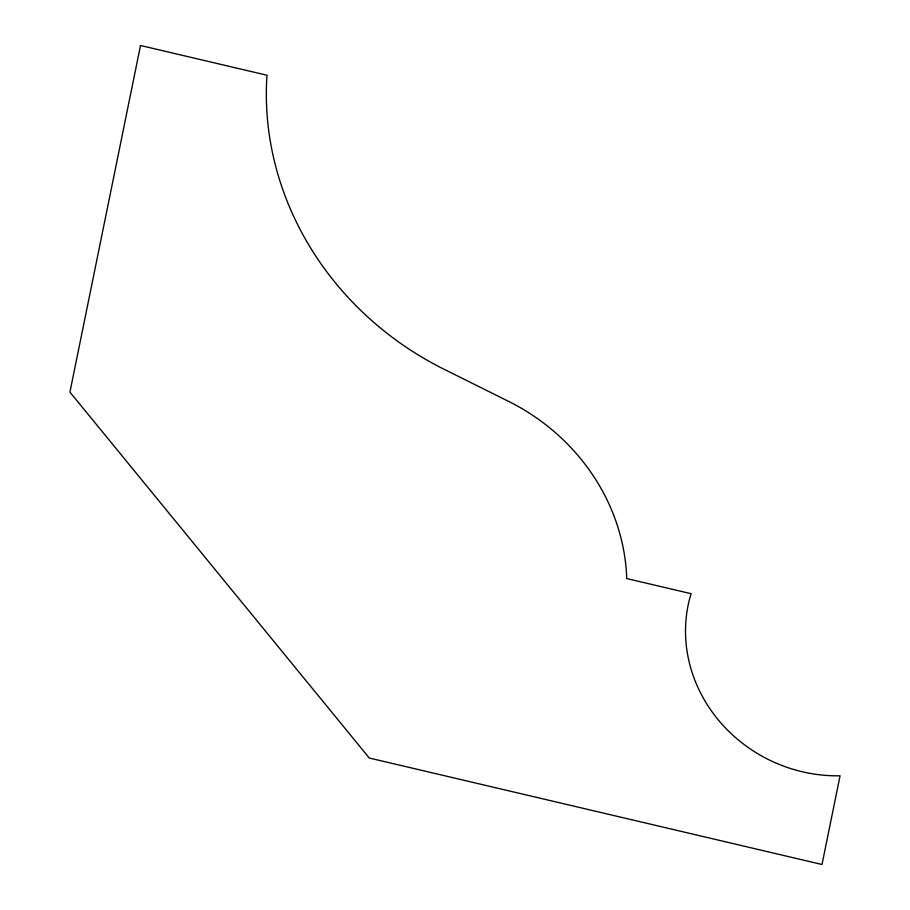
<?xml version="1.0" encoding="UTF-8"?>
<svg xmlns="http://www.w3.org/2000/svg" width="910" height="910" viewBox="0 0 910 910"><rect width="100%" height="100%" fill="white"/><g stroke="black" fill="none" stroke-linecap="round" stroke-linejoin="round"><path stroke-width="1.36" d="M140.504 45.5L69.933 392.108L369.289 758.03L822.003 864.5L840.066 775.798A145.509 135.294 24.6 0 1 691.088 593.695L626.728 578.555A207.878 193.273 24.6 0 0 508.417 401.276L443.955 369.198A311.811 289.915 24.6 0 1 266.971 75.234L140.504 45.5"/></g></svg>
